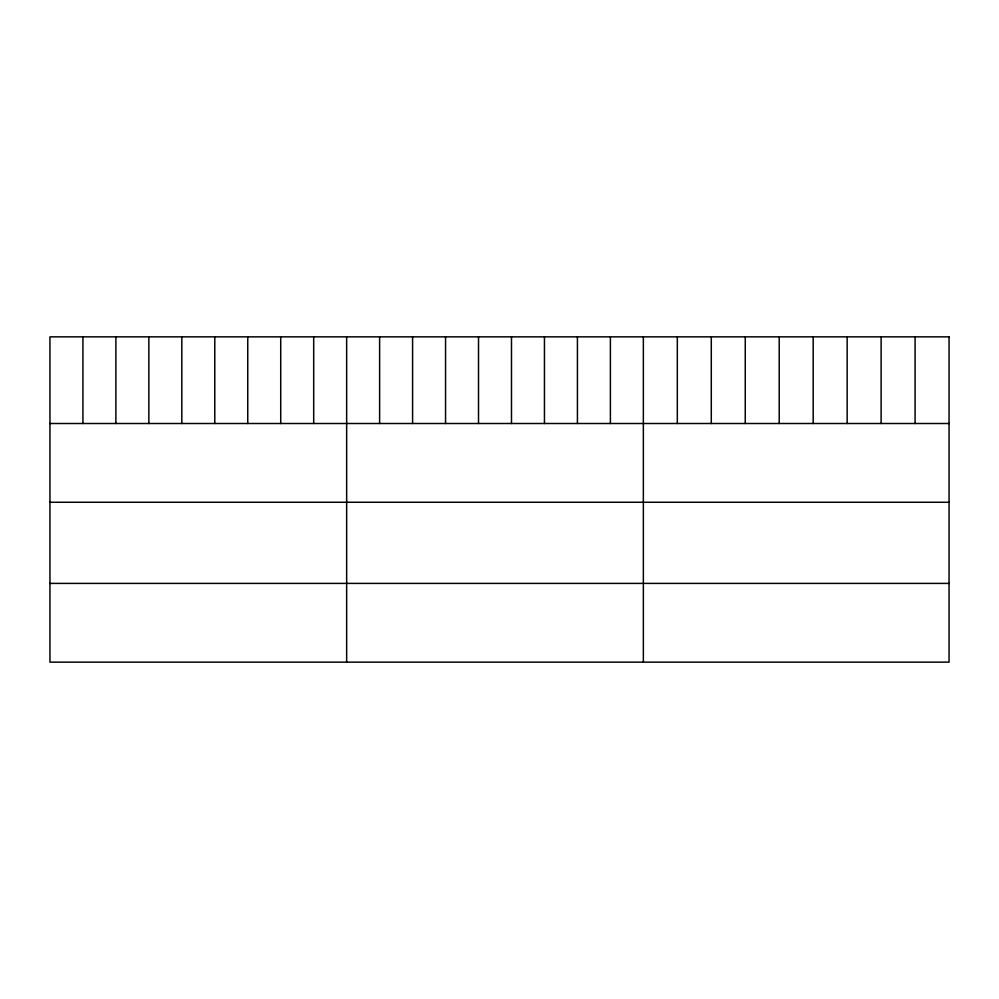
<?xml version="1.0" encoding="UTF-8"?>
<svg xmlns="http://www.w3.org/2000/svg" width="999" height="999" viewBox="0 0 999 999"><rect width="100%" height="100%" fill="white"/><g stroke="black" fill="none" stroke-linecap="round" stroke-linejoin="round"><path stroke-width="1.5" d="M49.95 423.501L949.05 423.501M49.95 502.26L949.05 502.26M49.95 583.404L949.05 583.404M915.084 336.85L915.084 423.501M881.118 336.85L881.118 423.501M847.152 336.85L847.152 423.501M813.186 336.85L813.186 423.501M779.22 336.85L779.22 423.501M745.254 336.85L745.254 423.501M711.288 336.85L711.288 423.501M677.322 336.85L677.322 423.501M643.356 336.85L643.356 662.15M610.389 336.85L610.389 423.501M577.422 336.85L577.422 423.501M544.455 336.85L544.455 423.501M511.488 336.85L511.488 423.501M478.521 336.85L478.521 423.501M445.554 336.85L445.554 423.501M412.587 336.85L412.587 423.501M379.62 336.85L379.62 423.501M346.653 336.85L346.653 662.15M313.686 336.85L313.686 423.501M280.719 336.85L280.719 423.501M247.752 336.85L247.752 423.501M214.785 336.85L214.785 423.501M181.818 336.85L181.818 423.501M148.851 336.85L148.851 423.501M115.884 336.85L115.884 423.501M82.917 336.85L82.917 423.501M949.05 336.85L49.95 336.85L49.95 662.15L949.05 662.15L949.05 336.85"/></g></svg>
